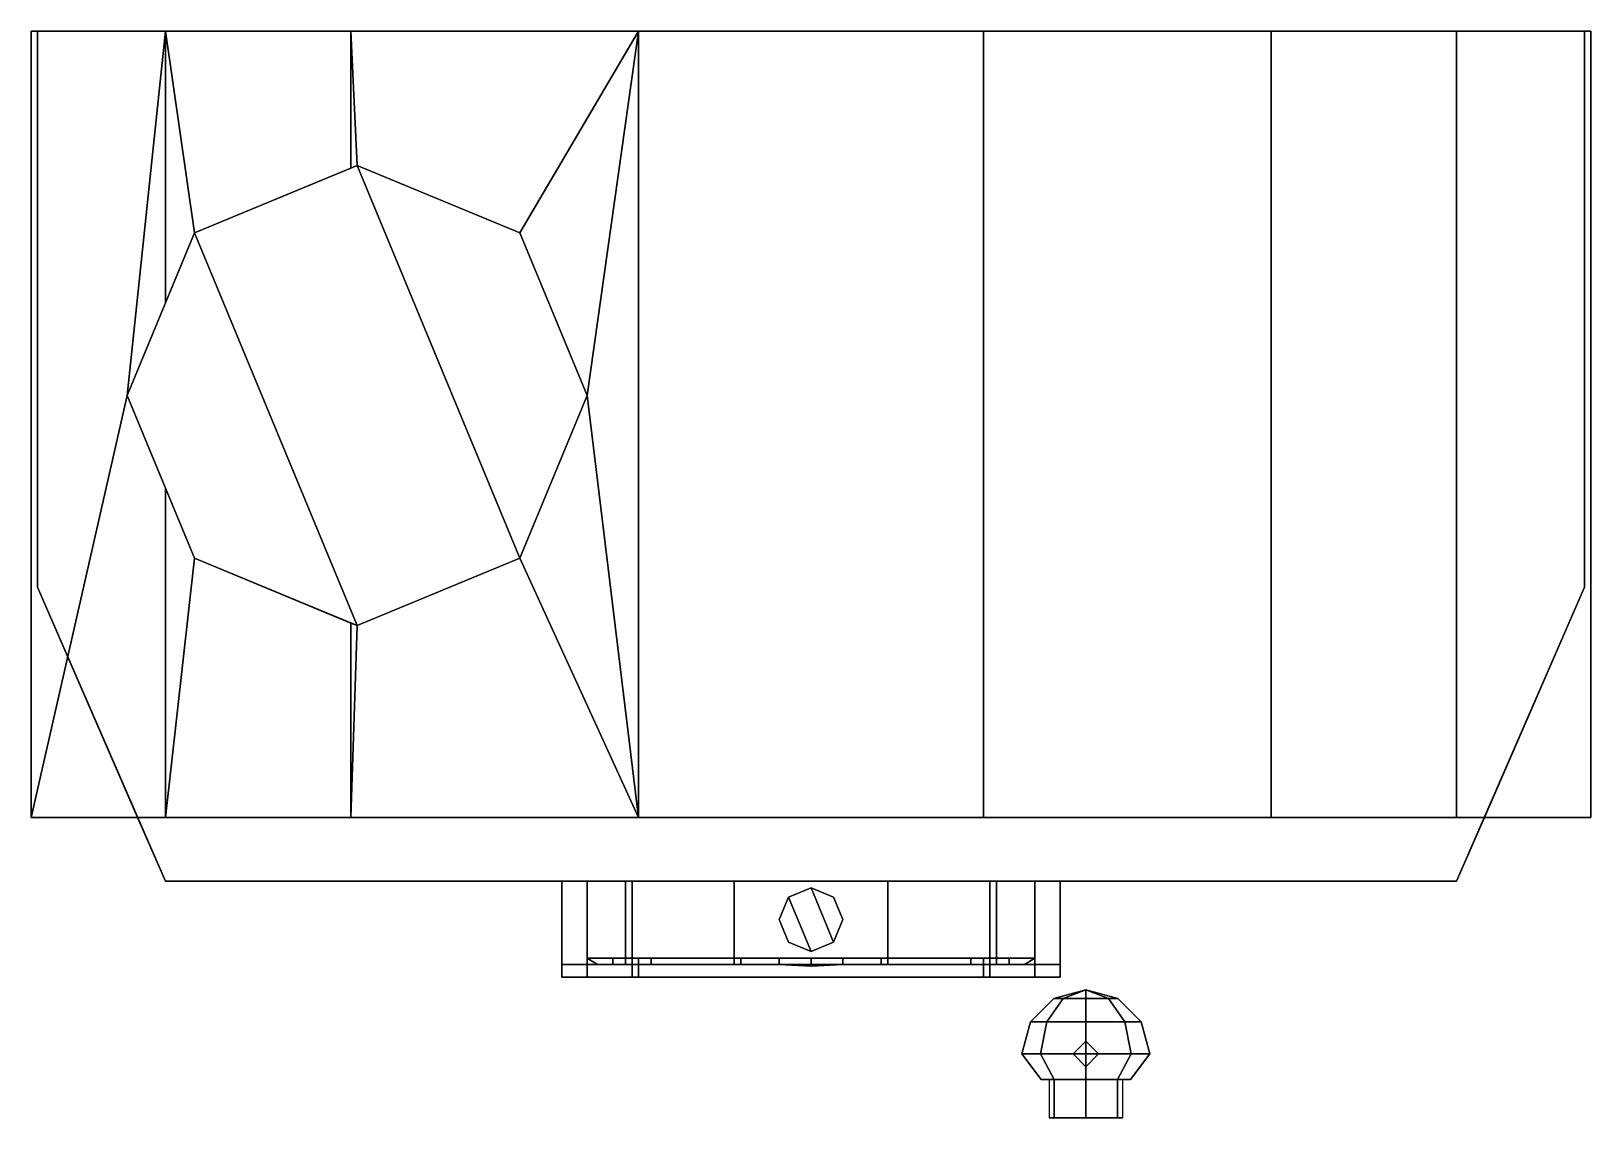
# Model space of a CAD drawing. Extents: x -1.22 to 1.22, y -3.02 to -1.32.
import ezdxf

# ---------------------------------------------------------------- set-up
doc = ezdxf.new("R2010")
doc.units = 0
doc.layers.add('CAB', color=3, linetype='CONTINUOUS')

msp = doc.modelspace()

# ---------------------------------------------------------------- linework, layer by layer
at = {"layer": 'CAB'}
for points in [[(-1.22, -1.32, 2.9), (-1.22, -1.32, 2.87), (-1.22, -2.55, 2.87), (-1.22, -2.55, 2.9)], [(1.22, -1.32, 2.9), (1.22, -1.32, 2.87), (-1.22, -1.32, 2.87), (-1.22, -1.32, 2.9)], [(1.01, -1.32, 3.01), (1.22, -1.32, 2.9), (-1.22, -1.32, 2.9), (-1.01, -1.32, 3.01)], [(-1.22, -1.32, 2.9), (-1.22, -2.55, 2.9), (-1.07, -1.89, 2.9786), (-1.01, -1.32, 3.01)], [(-1.21, -1.92, 1.51), (-1.21, -2.19, 1.51), (-1.21, -2.19, 2.09), (-1.21, -1.32, 2.09)], [(-1.21, -1.65, 1.42), (-1.21, -1.92, 1.51), (-1.21, -1.32, 2.09)], [(-1.21, -1.48, 1.3), (-1.21, -1.65, 1.42), (-1.21, -1.32, 2.09)], [(1.21, -1.32, 2.09), (1.21, -1.32, 1.14), (-1.21, -1.32, 1.14), (-1.21, -1.32, 2.09)], [(-1.21, -1.32, 1.14), (-1.21, -1.48, 1.3), (-1.21, -1.32, 2.09)], [(-1.21, -1.32, 2.87), (-1.21, -1.32, 2.09), (-1.21, -2.19, 2.09), (-1.21, -2.19, 2.87)], [(1.21, -1.32, 2.87), (1.21, -1.32, 2.09), (-1.21, -1.32, 2.09), (-1.21, -1.32, 2.87)], [(-1.01, -1.32, 3.01), (-1.07, -1.89, 2.9786), (-1.01, -1.7451, 3.01), (-1.01, -1.32, 3.01)], [(-1.01, -1.32, 3.01), (-0.9646, -1.6354, 3.0257), (-0.72, -1.5341, 3.11), (-0.72, -1.32, 3.11)], [(0.72, -1.32, 3.11), (1.01, -1.32, 3.01), (-1.01, -1.32, 3.01), (-0.72, -1.32, 3.11)], [(-1.01, -1.32, 3.01), (-1.01, -1.7451, 3.01), (-0.9646, -1.6354, 3.0257), (-1.01, -1.32, 3.01)], [(-0.72, -1.32, 3.11), (-0.71, -1.53, 3.1118), (-0.4554, -1.6354, 3.157), (-0.27, -1.32, 3.19)], [(0.27, -1.32, 3.19), (0.72, -1.32, 3.11), (-0.72, -1.32, 3.11), (-0.27, -1.32, 3.19)], [(-0.72, -1.32, 3.11), (-0.72, -1.5341, 3.11), (-0.71, -1.53, 3.1118), (-0.72, -1.32, 3.11)], [(-0.27, -1.32, 3.19), (-0.4554, -1.6354, 3.157), (-0.35, -1.89, 3.1758), (-0.27, -1.32, 3.19)], [(-0.27, -1.32, 3.19), (-0.35, -1.89, 3.1758), (-0.27, -2.55, 3.19), (-0.27, -1.32, 3.19)], [(0.27, -2.55, 3.19), (0.27, -1.32, 3.19), (-0.27, -1.32, 3.19), (-0.27, -2.55, 3.19)], [(0.72, -2.55, 3.11), (0.72, -1.32, 3.11), (0.27, -1.32, 3.19), (0.27, -2.55, 3.19)], [(1.01, -2.55, 3.01), (1.01, -1.32, 3.01), (0.72, -1.32, 3.11), (0.72, -2.55, 3.11)], [(1.22, -2.55, 2.9), (1.22, -1.32, 2.9), (1.01, -1.32, 3.01), (1.01, -2.55, 3.01)], [(1.21, -2.19, 2.09), (1.21, -2.19, 1.51), (1.21, -1.92, 1.51), (1.21, -1.32, 2.09)], [(1.21, -1.32, 2.09), (1.21, -1.92, 1.51), (1.21, -1.65, 1.42), (1.21, -1.32, 2.09)], [(1.21, -1.32, 2.09), (1.21, -1.65, 1.42), (1.21, -1.48, 1.3), (1.21, -1.32, 2.09)], [(1.21, -1.32, 2.09), (1.21, -1.48, 1.3), (1.21, -1.32, 1.14), (1.21, -1.32, 2.09)], [(1.21, -2.19, 2.09), (1.21, -1.32, 2.09), (1.21, -1.32, 2.87), (1.21, -2.19, 2.87)], [(1.22, -2.55, 2.87), (1.22, -1.32, 2.87), (1.22, -1.32, 2.9), (1.22, -2.55, 2.9)], [(-0.71, -1.53, 3.1118), (-0.72, -1.5341, 3.11), (-0.9646, -1.6354, 3.1117), (-0.71, -1.53, 3.14)], [(-0.9646, -1.6354, 3.1117), (-0.71, -2.25, 3.14), (-0.4554, -2.1446, 3.1683), (-0.71, -1.53, 3.14)], [(-0.72, -1.5341, 3.11), (-0.9646, -1.6354, 3.0257), (-0.9646, -1.6354, 3.1117)], [(-0.4554, -1.6354, 3.157), (-0.71, -1.53, 3.1118), (-0.71, -1.53, 3.14), (-0.4554, -1.6354, 3.1683)], [(-0.71, -1.53, 3.14), (-0.4554, -2.1446, 3.1683), (-0.35, -1.89, 3.18), (-0.4554, -1.6354, 3.1683)], [(-1.01, -1.7451, 3.01), (-1.07, -1.89, 2.9786), (-1.07, -1.89, 3.1), (-0.9646, -1.6354, 3.1117)], [(-1.07, -1.89, 3.1), (-0.9646, -2.1446, 3.1117), (-0.71, -2.25, 3.14), (-0.9646, -1.6354, 3.1117)], [(-0.9646, -1.6354, 3.0257), (-1.01, -1.7451, 3.01), (-0.9646, -1.6354, 3.1117)], [(-0.35, -1.89, 3.1758), (-0.4554, -1.6354, 3.157), (-0.4554, -1.6354, 3.1683), (-0.35, -1.89, 3.18)], [(-1.07, -1.89, 2.9786), (-1.22, -2.55, 2.9), (-1.01, -2.55, 3.01), (-1.01, -2.0349, 3.01)], [(-1.07, -1.89, 2.9786), (-1.01, -2.0349, 3.01), (-0.9646, -2.1446, 3.1117), (-1.07, -1.89, 3.1)], [(-0.4554, -2.1446, 3.157), (-0.35, -1.89, 3.1758), (-0.35, -1.89, 3.18), (-0.4554, -2.1446, 3.1683)], [(-0.35, -1.89, 3.1758), (-0.4554, -2.1446, 3.157), (-0.27, -2.55, 3.19), (-0.35, -1.89, 3.1758)], [(-1.01, -2.0349, 3.01), (-0.9646, -2.1446, 3.0257), (-0.9646, -2.1446, 3.1117)], [(-1.01, -2.0349, 3.01), (-1.01, -2.55, 3.01), (-0.9646, -2.1446, 3.0257), (-1.01, -2.0349, 3.01)], [(-0.9646, -2.1446, 3.0257), (-1.01, -2.55, 3.01), (-0.72, -2.55, 3.11), (-0.72, -2.2459, 3.11)], [(-0.72, -2.2459, 3.11), (-0.71, -2.25, 3.1118), (-0.71, -2.25, 3.14), (-0.9646, -2.1446, 3.1117)], [(-0.9646, -2.1446, 3.0257), (-0.72, -2.2459, 3.11), (-0.9646, -2.1446, 3.1117)], [(-0.71, -2.25, 3.1118), (-0.72, -2.55, 3.11), (-0.27, -2.55, 3.19), (-0.4554, -2.1446, 3.157)], [(-0.71, -2.25, 3.1118), (-0.4554, -2.1446, 3.157), (-0.4554, -2.1446, 3.1683), (-0.71, -2.25, 3.14)], [(-1.21, -2.19, 2.09), (-1.1448, -2.34, 1.45), (-1.0839, -2.48, 1.39), (-1.01, -2.65, 2.09)], [(-1.21, -2.19, 2.09), (-1.21, -2.19, 1.51), (-1.1448, -2.34, 1.45), (-1.21, -2.19, 2.09)], [(-1.21, -2.19, 2.87), (-1.21, -2.19, 2.09), (-1.01, -2.65, 2.09), (-1.0535, -2.55, 2.87)], [(1.0839, -2.48, 1.39), (1.1448, -2.34, 1.45), (1.21, -2.19, 2.09), (1.01, -2.65, 2.09)], [(1.01, -2.65, 2.09), (1.21, -2.19, 2.09), (1.21, -2.19, 2.87), (1.0535, -2.55, 2.87)], [(1.1448, -2.34, 1.45), (1.21, -2.19, 1.51), (1.21, -2.19, 2.09)], [(-0.71, -2.25, 3.1118), (-0.72, -2.2459, 3.11), (-0.72, -2.55, 3.11), (-0.71, -2.25, 3.1118)], [(-1.01, -2.65, 2.09), (-1.0839, -2.48, 1.39), (-1.01, -2.65, 1.25), (-1.01, -2.65, 2.09)], [(1.01, -2.65, 1.25), (1.0839, -2.48, 1.39), (1.01, -2.65, 2.09)], [(-1.22, -2.55, 2.9), (-1.22, -2.55, 2.87), (1.22, -2.55, 2.87), (1.22, -2.55, 2.9)], [(1.22, -2.55, 2.9), (1.01, -2.55, 3.01), (-1.01, -2.55, 3.01), (-1.22, -2.55, 2.9)], [(-1.0535, -2.55, 2.87), (-1.01, -2.65, 2.09), (1.01, -2.65, 2.09), (1.0535, -2.55, 2.87)], [(1.01, -2.55, 3.01), (0.72, -2.55, 3.11), (-0.72, -2.55, 3.11), (-1.01, -2.55, 3.01)], [(0.72, -2.55, 3.11), (0.27, -2.55, 3.19), (-0.27, -2.55, 3.19), (-0.72, -2.55, 3.11)], [(-1.01, -2.65, 2.09), (-0.12, -2.65, 2.02), (0.12, -2.65, 2.02), (1.01, -2.65, 2.09)], [(-1.01, -2.65, 2.09), (-0.29, -2.65, 2.01), (-0.12, -2.65, 2.02)], [(-1.01, -2.65, 2.09), (-0.35, -2.65, 1.98), (-0.29, -2.65, 2.01)], [(-1.01, -2.65, 2.09), (-0.39, -2.65, 1.92), (-0.35, -2.65, 1.98)], [(-1.01, -2.65, 2.09), (-1.01, -2.65, 1.25), (-0.39, -2.65, 1.2201), (-0.39, -2.65, 1.92)], [(-0.39, -2.65, 1.92), (-0.39, -2.65, 1.14), (-0.39, -2.8, 1.14), (-0.39, -2.78, 1.92)], [(-0.35, -2.65, 1.98), (-0.39, -2.65, 1.92), (-0.39, -2.78, 1.92), (-0.35, -2.78, 1.98)], [(-0.39, -2.65, 1.08), (-0.28, -2.65, 0.98), (-0.28, -2.8, 0.98), (-0.39, -2.8, 1.08)], [(-0.39, -2.65, 1.14), (-0.39, -2.65, 1.08), (-0.39, -2.8, 1.08), (-0.39, -2.8, 1.14)], [(-0.29, -2.65, 2.01), (-0.35, -2.65, 1.98), (-0.35, -2.78, 1.98), (-0.29, -2.78, 2.01)], [(-0.12, -2.65, 2.02), (-0.29, -2.65, 2.01), (-0.29, -2.78, 2.01), (-0.12, -2.78, 2.02)], [(-0.28, -2.65, 0.98), (0.28, -2.65, 0.98), (0.28, -2.8, 0.98), (-0.28, -2.8, 0.98)], [(-0.12, -2.78, 2.02), (0.12, -2.78, 2.02), (0.12, -2.65, 2.02), (-0.12, -2.65, 2.02)], [(0.12, -2.78, 2.02), (0.29, -2.78, 2.01), (0.29, -2.65, 2.01), (0.12, -2.65, 2.02)], [(0.12, -2.65, 2.02), (0.29, -2.65, 2.01), (1.01, -2.65, 2.09)], [(0.28, -2.65, 0.98), (0.39, -2.65, 1.08), (0.39, -2.8, 1.08), (0.28, -2.8, 0.98)], [(0.29, -2.78, 2.01), (0.35, -2.78, 1.98), (0.35, -2.65, 1.98), (0.29, -2.65, 2.01)], [(0.29, -2.65, 2.01), (0.35, -2.65, 1.98), (1.01, -2.65, 2.09)], [(0.35, -2.78, 1.98), (0.39, -2.78, 1.92), (0.39, -2.65, 1.92), (0.35, -2.65, 1.98)], [(0.39, -2.78, 1.92), (0.39, -2.8, 1.14), (0.39, -2.65, 1.14), (0.39, -2.65, 1.92)], [(0.39, -2.65, 1.08), (0.39, -2.65, 1.14), (0.39, -2.8, 1.14), (0.39, -2.8, 1.08)], [(0.39, -2.65, 1.92), (0.39, -2.65, 1.2799), (1.01, -2.65, 1.25), (1.01, -2.65, 2.09)], [(-0.0354, -2.6746, 2.02), (-0.05, -2.71, 2.02), (-0.05, -2.71, 2.07), (-0.0354, -2.6746, 2.07)], [(0, -2.76, 2.07), (-0.0354, -2.6746, 2.07), (-0.05, -2.71, 2.07), (-0.0354, -2.7454, 2.07)], [(0, -2.66, 2.02), (-0.0354, -2.6746, 2.02), (-0.0354, -2.6746, 2.07), (0, -2.66, 2.07)], [(0.0354, -2.7454, 2.07), (0, -2.66, 2.07), (-0.0354, -2.6746, 2.07), (0, -2.76, 2.07)], [(0.0354, -2.6746, 2.02), (0, -2.66, 2.02), (0, -2.66, 2.07), (0.0354, -2.6746, 2.07)], [(0.05, -2.71, 2.07), (0.0354, -2.6746, 2.07), (0, -2.66, 2.07), (0.0354, -2.7454, 2.07)], [(0.05, -2.71, 2.02), (0.0354, -2.6746, 2.02), (0.0354, -2.6746, 2.07), (0.05, -2.71, 2.07)], [(-0.05, -2.71, 2.02), (-0.0354, -2.7454, 2.02), (-0.0354, -2.7454, 2.07), (-0.05, -2.71, 2.07)], [(0.0354, -2.7454, 2.02), (0.05, -2.71, 2.02), (0.05, -2.71, 2.07), (0.0354, -2.7454, 2.07)], [(-0.0354, -2.7454, 2.02), (0, -2.76, 2.02), (0, -2.76, 2.07), (-0.0354, -2.7454, 2.07)], [(0, -2.76, 2.02), (0.0354, -2.7454, 2.02), (0.0354, -2.7454, 2.07), (0, -2.76, 2.07)], [(-0.39, -2.78, 1.92), (-0.39, -2.8, 1.14), (-0.35, -2.8, 1.14), (-0.35, -2.7805, 1.9)], [(-0.35, -2.78, 1.98), (-0.39, -2.78, 1.92), (-0.334, -2.78, 1.92), (-0.31, -2.78, 1.95)], [(-0.39, -2.78, 1.92), (-0.39, -2.78, 1.92), (-0.35, -2.7805, 1.9), (-0.334, -2.78, 1.92)], [(-0.35, -2.8, 1.09), (-0.27, -2.8, 1), (-0.27, -2.77, 1), (-0.35, -2.77, 1.09)], [(-0.35, -2.8, 1.14), (-0.35, -2.8, 1.09), (-0.35, -2.77, 1.09), (-0.35, -2.77, 1.9)], [(-0.35, -2.7805, 1.9), (-0.35, -2.8, 1.14), (-0.35, -2.77, 1.9)], [(-0.31, -2.78, 1.95), (-0.334, -2.78, 1.92), (-0.35, -2.77, 1.9), (-0.31, -2.77, 1.95)], [(-0.334, -2.78, 1.92), (-0.334, -2.78, 1.92), (-0.35, -2.7805, 1.9), (-0.35, -2.77, 1.9)], [(-0.27, -2.77, 1), (0.27, -2.77, 1), (0.35, -2.77, 1.09), (-0.35, -2.77, 1.09)], [(-0.35, -2.77, 1.09), (0.35, -2.77, 1.09), (0, -2.77, 1.82), (-0.35, -2.77, 1.9)], [(-0.35, -2.77, 1.9), (0, -2.77, 1.82), (-0.05, -2.77, 1.92), (-0.31, -2.77, 1.95)], [(-0.35, -2.78, 1.98), (0.35, -2.78, 1.98), (0.29, -2.78, 2.01), (-0.29, -2.78, 2.01)], [(-0.35, -2.78, 1.98), (-0.35, -2.78, 1.98), (-0.31, -2.78, 1.95), (-0.25, -2.78, 1.96)], [(-0.35, -2.78, 1.98), (-0.35, -2.78, 1.98), (-0.25, -2.78, 1.96), (-0.11, -2.78, 1.96)], [(-0.11, -2.78, 1.96), (0.11, -2.78, 1.96), (0.35, -2.78, 1.98), (-0.35, -2.78, 1.98)], [(-0.31, -2.77, 1.95), (-0.25, -2.77, 1.96), (-0.25, -2.78, 1.96), (-0.31, -2.78, 1.95)], [(-0.31, -2.77, 1.95), (-0.05, -2.77, 1.92), (-0.11, -2.77, 1.96), (-0.25, -2.77, 1.96)], [(-0.29, -2.78, 2.01), (0.29, -2.78, 2.01), (0.12, -2.78, 2.02), (-0.12, -2.78, 2.02)], [(-0.27, -2.8, 1), (0.27, -2.8, 1), (0.27, -2.77, 1), (-0.27, -2.77, 1)], [(-0.25, -2.77, 1.96), (-0.11, -2.77, 1.96), (-0.11, -2.78, 1.96), (-0.25, -2.78, 1.96)], [(-0.11, -2.77, 1.96), (-0.05, -2.77, 1.92), (-0.05, -2.78, 1.92), (-0.11, -2.78, 1.96)], [(-0.05, -2.78, 1.92), (0.05, -2.78, 1.92), (0.11, -2.78, 1.96), (-0.11, -2.78, 1.96)], [(-0.05, -2.77, 1.92), (0, -2.77, 1.82), (0, -2.7826, 1.82), (-0.05, -2.78, 1.92)], [(0, -2.7826, 1.82), (0, -2.7826, 1.82), (0.05, -2.78, 1.92), (-0.05, -2.78, 1.92)], [(0, -2.77, 1.82), (0.05, -2.77, 1.92), (0.05, -2.78, 1.92), (0, -2.7826, 1.82)], [(0.35, -2.77, 1.09), (0.35, -2.77, 1.9), (0.05, -2.77, 1.92), (0, -2.77, 1.82)], [(0.05, -2.77, 1.92), (0.11, -2.77, 1.96), (0.11, -2.78, 1.96), (0.05, -2.78, 1.92)], [(0.35, -2.77, 1.9), (0.31, -2.77, 1.95), (0.11, -2.77, 1.96), (0.05, -2.77, 1.92)], [(0.11, -2.77, 1.96), (0.25, -2.77, 1.96), (0.25, -2.78, 1.96), (0.11, -2.78, 1.96)], [(0.31, -2.77, 1.95), (0.25, -2.77, 1.96), (0.25, -2.77, 1.96), (0.11, -2.77, 1.96)], [(0.35, -2.78, 1.98), (0.35, -2.78, 1.98), (0.11, -2.78, 1.96), (0.25, -2.78, 1.96)], [(0.25, -2.77, 1.96), (0.31, -2.77, 1.95), (0.31, -2.78, 1.95), (0.25, -2.78, 1.96)], [(0.25, -2.78, 1.96), (0.25, -2.78, 1.96), (0.31, -2.78, 1.95), (0.35, -2.78, 1.98)], [(0.27, -2.8, 1), (0.35, -2.8, 1.09), (0.35, -2.77, 1.09), (0.27, -2.77, 1)], [(0.31, -2.77, 1.95), (0.35, -2.77, 1.9), (0.334, -2.78, 1.92), (0.31, -2.78, 1.95)], [(0.31, -2.78, 1.95), (0.334, -2.78, 1.92), (0.39, -2.78, 1.92), (0.35, -2.78, 1.98)], [(0.334, -2.78, 1.92), (0.35, -2.77, 1.9), (0.35, -2.7805, 1.9)], [(0.334, -2.78, 1.92), (0.35, -2.7805, 1.9), (0.39, -2.78, 1.92)], [(0.35, -2.8, 1.09), (0.35, -2.8, 1.14), (0.35, -2.77, 1.9), (0.35, -2.77, 1.09)], [(0.35, -2.8, 1.14), (0.35, -2.8, 1.14), (0.35, -2.7805, 1.9), (0.35, -2.77, 1.9)], [(0.35, -2.7805, 1.9), (0.35, -2.8, 1.14), (0.39, -2.8, 1.14), (0.39, -2.78, 1.92)], [(-0.39, -2.8, 1.08), (-0.28, -2.8, 0.98), (-0.27, -2.8, 1), (-0.35, -2.8, 1.09)], [(-0.39, -2.8, 1.14), (-0.39, -2.8, 1.08), (-0.35, -2.8, 1.09), (-0.35, -2.8, 1.14)], [(-0.28, -2.8, 0.98), (0.28, -2.8, 0.98), (0.27, -2.8, 1), (-0.27, -2.8, 1)], [(0.28, -2.8, 0.98), (0.39, -2.8, 1.08), (0.35, -2.8, 1.09), (0.27, -2.8, 1)], [(0.39, -2.8, 1.08), (0.39, -2.8, 1.14), (0.35, -2.8, 1.14), (0.35, -2.8, 1.09)], [(0.43, -2.82, 1.33), (0.38, -2.8334, 1.33), (0.3946, -2.8334, 1.3654), (0.43, -2.82, 1.33)], [(0.43, -2.82, 1.33), (0.3946, -2.8334, 1.2946), (0.38, -2.8334, 1.33), (0.43, -2.82, 1.33)], [(0.43, -2.82, 1.33), (0.3946, -2.8334, 1.3654), (0.43, -2.8334, 1.38), (0.43, -2.82, 1.33)], [(0.43, -2.82, 1.33), (0.43, -2.8334, 1.28), (0.3946, -2.8334, 1.2946), (0.43, -2.82, 1.33)], [(0.43, -2.82, 1.33), (0.43, -2.8334, 1.38), (0.4654, -2.8334, 1.3654), (0.43, -2.82, 1.33)], [(0.43, -2.82, 1.33), (0.4654, -2.8334, 1.3654), (0.48, -2.8334, 1.33), (0.43, -2.82, 1.33)], [(0.43, -2.82, 1.33), (0.48, -2.8334, 1.33), (0.4654, -2.8334, 1.2946), (0.43, -2.82, 1.33)], [(0.43, -2.82, 1.33), (0.4654, -2.8334, 1.2946), (0.43, -2.8334, 1.28), (0.43, -2.82, 1.33)], [(0.38, -2.8334, 1.33), (0.3434, -2.87, 1.33), (0.3688, -2.87, 1.3912), (0.3946, -2.8334, 1.3654)], [(0.3946, -2.8334, 1.2946), (0.3688, -2.87, 1.2688), (0.3434, -2.87, 1.33), (0.38, -2.8334, 1.33)], [(0.3946, -2.8334, 1.3654), (0.3688, -2.87, 1.3912), (0.43, -2.87, 1.4166), (0.43, -2.8334, 1.38)], [(0.43, -2.8334, 1.28), (0.43, -2.87, 1.2434), (0.3688, -2.87, 1.2688), (0.3946, -2.8334, 1.2946)], [(0.43, -2.8334, 1.38), (0.43, -2.87, 1.4166), (0.4912, -2.87, 1.3912), (0.4654, -2.8334, 1.3654)], [(0.4654, -2.8334, 1.2946), (0.4912, -2.87, 1.2688), (0.43, -2.87, 1.2434), (0.43, -2.8334, 1.28)], [(0.4654, -2.8334, 1.3654), (0.4912, -2.87, 1.3912), (0.5166, -2.87, 1.33), (0.48, -2.8334, 1.33)], [(0.48, -2.8334, 1.33), (0.5166, -2.87, 1.33), (0.4912, -2.87, 1.2688), (0.4654, -2.8334, 1.2946)], [(0.3434, -2.87, 1.33), (0.33, -2.92, 1.33), (0.3593, -2.92, 1.4007), (0.3688, -2.87, 1.3912)], [(0.3688, -2.87, 1.2688), (0.3593, -2.92, 1.2593), (0.33, -2.92, 1.33), (0.3434, -2.87, 1.33)], [(0.3688, -2.87, 1.3912), (0.3593, -2.92, 1.4007), (0.43, -2.92, 1.43), (0.43, -2.87, 1.4166)], [(0.43, -2.87, 1.2434), (0.43, -2.92, 1.23), (0.3593, -2.92, 1.2593), (0.3688, -2.87, 1.2688)], [(0.43, -2.87, 1.4166), (0.43, -2.92, 1.43), (0.5007, -2.92, 1.4007), (0.4912, -2.87, 1.3912)], [(0.4912, -2.87, 1.2688), (0.5007, -2.92, 1.2593), (0.43, -2.92, 1.23), (0.43, -2.87, 1.2434)], [(0.4912, -2.87, 1.3912), (0.5007, -2.92, 1.4007), (0.53, -2.92, 1.33), (0.5166, -2.87, 1.33)], [(0.5166, -2.87, 1.33), (0.53, -2.92, 1.33), (0.5007, -2.92, 1.2593), (0.4912, -2.87, 1.2688)], [(0.43, -2.9, 1.2), (0.41, -2.92, 1.2), (0.41, -2.92, 1.2383), (0.43, -2.9, 1.2354)], [(0.45, -2.92, 1.2), (0.43, -2.9, 1.2), (0.43, -2.9, 1.2354), (0.45, -2.92, 1.2383)], [(0.3593, -2.92, 1.4007), (0.33, -2.92, 1.33), (0.36, -2.96, 1.33), (0.3805, -2.96, 1.3795)], [(0.33, -2.92, 1.33), (0.3593, -2.92, 1.2593), (0.3805, -2.96, 1.2805), (0.36, -2.96, 1.33)], [(0.43, -2.92, 1.43), (0.3593, -2.92, 1.4007), (0.3805, -2.96, 1.3795), (0.43, -2.96, 1.4)], [(0.3593, -2.92, 1.2593), (0.43, -2.92, 1.23), (0.43, -2.96, 1.26), (0.3805, -2.96, 1.2805)], [(0.41, -2.92, 1.2), (0.43, -2.94, 1.2), (0.43, -2.94, 1.245), (0.41, -2.92, 1.2383)], [(0.5007, -2.92, 1.4007), (0.43, -2.92, 1.43), (0.43, -2.96, 1.4), (0.4795, -2.96, 1.3795)], [(0.43, -2.92, 1.23), (0.5007, -2.92, 1.2593), (0.4795, -2.96, 1.2805), (0.43, -2.96, 1.26)], [(0.43, -2.94, 1.2), (0.45, -2.92, 1.2), (0.45, -2.92, 1.2383), (0.43, -2.94, 1.245)], [(0.53, -2.92, 1.33), (0.5007, -2.92, 1.4007), (0.4795, -2.96, 1.3795), (0.5, -2.96, 1.33)], [(0.5007, -2.92, 1.2593), (0.53, -2.92, 1.33), (0.5, -2.96, 1.33), (0.4795, -2.96, 1.2805)], [(0.3805, -2.96, 1.2805), (0.43, -2.96, 1.26), (0.4795, -2.96, 1.2805), (0.36, -2.96, 1.33)], [(0.36, -2.96, 1.33), (0.4795, -2.96, 1.2805), (0.5, -2.96, 1.33), (0.3724, -2.96, 1.36)], [(0.3805, -2.96, 1.3795), (0.3724, -2.96, 1.36), (0.3724, -3.02, 1.36), (0.3805, -3.02, 1.3795)], [(0.3724, -2.96, 1.36), (0.5, -2.96, 1.33), (0.4876, -2.96, 1.36)], [(0.43, -2.96, 1.4), (0.3805, -2.96, 1.3795), (0.3805, -3.02, 1.3795), (0.43, -3.02, 1.4)], [(0.4795, -2.96, 1.3795), (0.43, -2.96, 1.4), (0.43, -3.02, 1.4), (0.4795, -3.02, 1.3795)], [(0.4876, -2.96, 1.36), (0.4795, -2.96, 1.3795), (0.4795, -3.02, 1.3795), (0.4876, -3.02, 1.36)], [(0.3805, -3.02, 1.3795), (0.3724, -3.02, 1.36), (0.4876, -3.02, 1.36), (0.4795, -3.02, 1.3795)], [(0.43, -3.02, 1.4), (0.3805, -3.02, 1.3795), (0.4795, -3.02, 1.3795), (0.43, -3.02, 1.4)]]:
    msp.add_3dface(points, dxfattribs=at)

doc.saveas('drawing.dxf')
